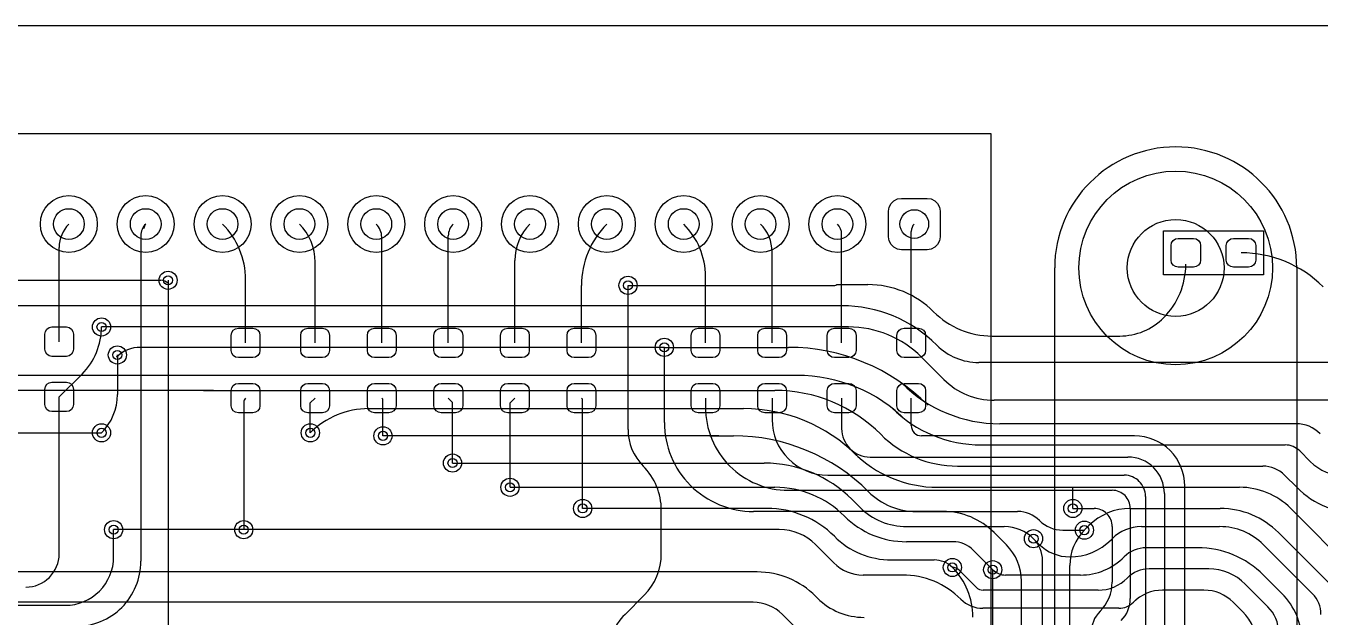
# Model space of a CAD drawing. Header units: millimetres. Extents: x -180 to 205, y -360 to 140.
# Drawn here: x 140 to 182.77, y 117.46 to 137 of the extents above; entities that cross this region are included whole.
import ezdxf

# ---------------------------------------------------------------- set-up
doc = ezdxf.new("R2010")
doc.units = ezdxf.units.MM
for name, color, linetype, lineweight, true_color in [('bordo2', 176, 'Continuous', 25, 0x000080), ('bordo3', 86, 'Continuous', 25, 0x108001), ('livello 1', 216, 'Continuous', 25, 0x800080), ('livello 2', 1, 'Continuous', 25, 0xff0000), ('livello 3', 30, 'Continuous', 25, 0xff7f00)]:
    doc.layers.add(name, color=color, linetype=linetype, lineweight=lineweight, true_color=true_color)

msp = doc.modelspace()

# ---------------------------------------------------------------- linework, layer by layer
at = {"layer": 'bordo2', "flags": 128}
msp.add_lwpolyline([(189, 137), (124.674, 137)], dxfattribs=at)
at = {"layer": 'bordo3'}
for p, q in [((178, 133), (178, 133)), ((174, 105), (174, 129)), ((182, 129), (182, 106.012))]:
    msp.add_line(p, q, dxfattribs=at)
for radius in [3.2, 1.6]:
    msp.add_circle((178, 129), radius, dxfattribs=at)
for start, end in [(90, 180), (0, 90)]:
    msp.add_arc((178, 129), 4, start, end, dxfattribs=at)
at = {"layer": 'livello 1', "color": 163, "true_color": 0x4d7fc4, "flags": 128}
for points in [[(170.21, 130.025), (170.189, 129.894), (170.129, 129.775), (170.035, 129.681), (169.916, 129.621), (169.785, 129.6), (168.935, 129.6), (168.804, 129.621), (168.685, 129.681), (168.591, 129.775), (168.531, 129.894), (168.51, 130.025), (168.51, 130.875), (168.531, 131.006), (168.591, 131.125), (168.685, 131.219), (168.804, 131.279), (168.935, 131.3), (169.785, 131.3), (169.916, 131.279), (170.035, 131.219), (170.129, 131.125), (170.189, 131.006), (170.21, 130.875), (170.21, 130.025)], [(143.8, 130.064), (143.8, 119.303)], [(153.96, 126.522), (153.96, 130.064)], [(166.96, 126.522), (166.96, 130.112)], [(169.26, 126.522), (169.26, 130.209)], [(141.1, 126.562), (141.1, 129.677)], [(151.76, 126.522), (151.76, 130.015)], [(149.56, 126.522), (149.56, 129.195)], [(156.16, 126.522), (156.16, 129.243)], [(164.66, 126.522), (164.66, 129.533)], [(144.7, 128.591), (144.7, 127.75)], [(147.26, 126.522), (147.26, 128.615)], [(158.36, 126.522), (158.36, 128.422)], [(159.9, 123.657), (159.9, 128.424)], [(162.46, 126.522), (162.46, 128.712)], [(144.7, 127.75), (144.7, 117.05)], [(140.863, 126.075), (140.772, 126.093), (140.695, 126.145), (140.643, 126.222), (140.625, 126.312), (140.625, 126.812), (140.643, 126.903), (140.695, 126.98), (140.772, 127.032), (140.863, 127.05), (141.338, 127.05), (141.428, 127.032), (141.505, 126.98), (141.557, 126.903), (141.575, 126.812), (141.575, 126.312), (141.557, 126.222), (141.505, 126.145), (141.428, 126.093), (141.338, 126.075), (140.863, 126.075)], [(147.023, 126.035), (146.932, 126.053), (146.855, 126.105), (146.803, 126.182), (146.785, 126.272), (146.785, 126.772), (146.803, 126.863), (146.855, 126.94), (146.932, 126.992), (147.023, 127.01), (147.498, 127.01), (147.588, 126.992), (147.665, 126.94), (147.717, 126.863), (147.735, 126.772), (147.735, 126.272), (147.717, 126.182), (147.665, 126.105), (147.588, 126.053), (147.498, 126.035), (147.023, 126.035)], [(149.323, 126.035), (149.232, 126.053), (149.155, 126.105), (149.103, 126.182), (149.085, 126.272), (149.085, 126.772), (149.103, 126.863), (149.155, 126.94), (149.232, 126.992), (149.323, 127.01), (149.798, 127.01), (149.888, 126.992), (149.965, 126.94), (150.017, 126.863), (150.035, 126.772), (150.035, 126.272), (150.017, 126.182), (149.965, 126.105), (149.888, 126.053), (149.798, 126.035), (149.323, 126.035)], [(151.523, 126.035), (151.432, 126.053), (151.355, 126.105), (151.303, 126.182), (151.285, 126.272), (151.285, 126.772), (151.303, 126.863), (151.355, 126.94), (151.432, 126.992), (151.523, 127.01), (151.998, 127.01), (152.088, 126.992), (152.165, 126.94), (152.217, 126.863), (152.235, 126.772), (152.235, 126.272), (152.217, 126.182), (152.165, 126.105), (152.088, 126.053), (151.998, 126.035), (151.523, 126.035)], [(153.723, 126.035), (153.632, 126.053), (153.555, 126.105), (153.503, 126.182), (153.485, 126.272), (153.485, 126.772), (153.503, 126.863), (153.555, 126.94), (153.632, 126.992), (153.723, 127.01), (154.198, 127.01), (154.288, 126.992), (154.365, 126.94), (154.417, 126.863), (154.435, 126.772), (154.435, 126.272), (154.417, 126.182), (154.365, 126.105), (154.288, 126.053), (154.198, 126.035), (153.723, 126.035)], [(155.923, 126.035), (155.832, 126.053), (155.755, 126.105), (155.703, 126.182), (155.685, 126.272), (155.685, 126.772), (155.703, 126.863), (155.755, 126.94), (155.832, 126.992), (155.923, 127.01), (156.398, 127.01), (156.488, 126.992), (156.565, 126.94), (156.617, 126.863), (156.635, 126.772), (156.635, 126.272), (156.617, 126.182), (156.565, 126.105), (156.488, 126.053), (156.398, 126.035), (155.923, 126.035)], [(158.123, 126.035), (158.032, 126.053), (157.955, 126.105), (157.903, 126.182), (157.885, 126.272), (157.885, 126.772), (157.903, 126.863), (157.955, 126.94), (158.032, 126.992), (158.123, 127.01), (158.598, 127.01), (158.688, 126.992), (158.765, 126.94), (158.817, 126.863), (158.835, 126.772), (158.835, 126.272), (158.817, 126.182), (158.765, 126.105), (158.688, 126.053), (158.598, 126.035), (158.123, 126.035)], [(162.698, 127.01), (162.788, 126.992), (162.865, 126.94), (162.917, 126.863), (162.935, 126.772), (162.935, 126.272), (162.917, 126.182), (162.865, 126.105), (162.788, 126.053), (162.698, 126.035), (162.223, 126.035), (162.132, 126.053), (162.055, 126.105), (162.003, 126.182), (161.985, 126.272), (161.985, 126.772), (162.003, 126.863), (162.055, 126.94), (162.132, 126.992), (162.223, 127.01), (162.698, 127.01)], [(164.898, 127.01), (164.988, 126.992), (165.065, 126.94), (165.117, 126.863), (165.135, 126.772), (165.135, 126.272), (165.117, 126.182), (165.065, 126.105), (164.988, 126.053), (164.898, 126.035), (164.423, 126.035), (164.332, 126.053), (164.255, 126.105), (164.203, 126.182), (164.185, 126.272), (164.185, 126.772), (164.203, 126.863), (164.255, 126.94), (164.332, 126.992), (164.423, 127.01), (164.898, 127.01)], [(167.198, 127.01), (167.288, 126.992), (167.365, 126.94), (167.417, 126.863), (167.435, 126.772), (167.435, 126.272), (167.417, 126.182), (167.365, 126.105), (167.288, 126.053), (167.198, 126.035), (166.723, 126.035), (166.632, 126.053), (166.555, 126.105), (166.503, 126.182), (166.485, 126.272), (166.485, 126.772), (166.503, 126.863), (166.555, 126.94), (166.632, 126.992), (166.723, 127.01), (167.198, 127.01)], [(169.498, 127.01), (169.588, 126.992), (169.665, 126.94), (169.717, 126.863), (169.735, 126.772), (169.735, 126.272), (169.717, 126.182), (169.665, 126.105), (169.588, 126.053), (169.498, 126.035), (169.023, 126.035), (168.932, 126.053), (168.855, 126.105), (168.803, 126.182), (168.785, 126.272), (168.785, 126.772), (168.803, 126.863), (168.855, 126.94), (168.932, 126.992), (169.023, 127.01), (169.498, 127.01)], [(161.1, 123.896), (161.1, 126.375)], [(143.024, 126.124), (143.024, 124.815)], [(141.855, 125.492), (141.1, 124.737)], [(140.863, 124.25), (140.772, 124.268), (140.695, 124.32), (140.643, 124.397), (140.625, 124.487), (140.625, 124.987), (140.643, 125.078), (140.695, 125.155), (140.772, 125.207), (140.863, 125.225), (141.338, 125.225), (141.428, 125.207), (141.505, 125.155), (141.557, 125.078), (141.575, 124.987), (141.575, 124.487), (141.557, 124.397), (141.505, 124.32), (141.428, 124.268), (141.338, 124.25), (140.863, 124.25)], [(147.023, 124.21), (146.932, 124.228), (146.855, 124.28), (146.803, 124.357), (146.785, 124.447), (146.785, 124.947), (146.803, 125.038), (146.855, 125.115), (146.932, 125.167), (147.023, 125.185), (147.498, 125.185), (147.588, 125.167), (147.665, 125.115), (147.717, 125.038), (147.735, 124.947), (147.735, 124.447), (147.717, 124.357), (147.665, 124.28), (147.588, 124.228), (147.498, 124.21), (147.023, 124.21)], [(149.323, 124.21), (149.232, 124.228), (149.155, 124.28), (149.103, 124.357), (149.085, 124.447), (149.085, 124.947), (149.103, 125.038), (149.155, 125.115), (149.232, 125.167), (149.323, 125.185), (149.798, 125.185), (149.888, 125.167), (149.965, 125.115), (150.017, 125.038), (150.035, 124.947), (150.035, 124.447), (150.017, 124.357), (149.965, 124.28), (149.888, 124.228), (149.798, 124.21), (149.323, 124.21)], [(151.523, 124.21), (151.432, 124.228), (151.355, 124.28), (151.303, 124.357), (151.285, 124.447), (151.285, 124.947), (151.303, 125.038), (151.355, 125.115), (151.432, 125.167), (151.523, 125.185), (151.998, 125.185), (152.088, 125.167), (152.165, 125.115), (152.217, 125.038), (152.235, 124.947), (152.235, 124.447), (152.217, 124.357), (152.165, 124.28), (152.088, 124.228), (151.998, 124.21), (151.523, 124.21)], [(153.723, 124.21), (153.632, 124.228), (153.555, 124.28), (153.503, 124.357), (153.485, 124.447), (153.485, 124.947), (153.503, 125.038), (153.555, 125.115), (153.632, 125.167), (153.723, 125.185), (154.198, 125.185), (154.288, 125.167), (154.365, 125.115), (154.417, 125.038), (154.435, 124.947), (154.435, 124.447), (154.417, 124.357), (154.365, 124.28), (154.288, 124.228), (154.198, 124.21), (153.723, 124.21)], [(155.923, 124.21), (155.832, 124.228), (155.755, 124.28), (155.703, 124.357), (155.685, 124.447), (155.685, 124.947), (155.703, 125.038), (155.755, 125.115), (155.832, 125.167), (155.923, 125.185), (156.398, 125.185), (156.488, 125.167), (156.565, 125.115), (156.617, 125.038), (156.635, 124.947), (156.635, 124.447), (156.617, 124.357), (156.565, 124.28), (156.488, 124.228), (156.398, 124.21), (155.923, 124.21)], [(158.123, 124.21), (158.032, 124.228), (157.955, 124.28), (157.903, 124.357), (157.885, 124.447), (157.885, 124.947), (157.903, 125.038), (157.955, 125.115), (158.032, 125.167), (158.123, 125.185), (158.598, 125.185), (158.688, 125.167), (158.765, 125.115), (158.817, 125.038), (158.835, 124.947), (158.835, 124.447), (158.817, 124.357), (158.765, 124.28), (158.688, 124.228), (158.598, 124.21), (158.123, 124.21)], [(162.698, 125.185), (162.788, 125.167), (162.865, 125.115), (162.917, 125.038), (162.935, 124.947), (162.935, 124.447), (162.917, 124.357), (162.865, 124.28), (162.788, 124.228), (162.698, 124.21), (162.223, 124.21), (162.132, 124.228), (162.055, 124.28), (162.003, 124.357), (161.985, 124.447), (161.985, 124.947), (162.003, 125.038), (162.055, 125.115), (162.132, 125.167), (162.223, 125.185), (162.698, 125.185)], [(164.898, 125.185), (164.988, 125.167), (165.065, 125.115), (165.117, 125.038), (165.135, 124.947), (165.135, 124.447), (165.117, 124.357), (165.065, 124.28), (164.988, 124.228), (164.898, 124.21), (164.423, 124.21), (164.332, 124.228), (164.255, 124.28), (164.203, 124.357), (164.185, 124.447), (164.185, 124.947), (164.203, 125.038), (164.255, 125.115), (164.332, 125.167), (164.423, 125.185), (164.898, 125.185)], [(167.198, 125.185), (167.288, 125.167), (167.365, 125.115), (167.417, 125.038), (167.435, 124.947), (167.435, 124.447), (167.417, 124.357), (167.365, 124.28), (167.288, 124.228), (167.198, 124.21), (166.723, 124.21), (166.632, 124.228), (166.555, 124.28), (166.503, 124.357), (166.485, 124.447), (166.485, 124.947), (166.503, 125.038), (166.555, 125.115), (166.632, 125.167), (166.723, 125.185), (167.198, 125.185)], [(169.498, 125.185), (169.588, 125.167), (169.665, 125.115), (169.717, 125.038), (169.735, 124.947), (169.735, 124.447), (169.717, 124.357), (169.665, 124.28), (169.588, 124.228), (169.498, 124.21), (169.023, 124.21), (168.932, 124.228), (168.855, 124.28), (168.803, 124.357), (168.785, 124.447), (168.785, 124.947), (168.803, 125.038), (168.855, 125.115), (168.932, 125.167), (169.023, 125.185), (169.498, 125.185)], [(141.1, 119.55), (141.1, 124.737)], [(147.2, 124.553), (147.2, 121.45)], [(149.4, 124.537), (149.56, 124.697)], [(149.4, 123.55), (149.4, 124.537)], [(151.8, 124.657), (151.76, 124.697)], [(151.8, 123.45), (151.8, 124.657)], [(154.1, 124.557), (153.96, 124.697)], [(154.1, 122.55), (154.1, 124.557)], [(156, 124.537), (156.16, 124.697)], [(156, 121.75), (156, 124.537)], [(158.4, 124.657), (158.36, 124.697)], [(158.4, 121.05), (158.4, 124.657)], [(162.46, 124.697), (162.46, 124.39)], [(164.66, 124.697), (164.66, 123.99)], [(166.96, 124.697), (166.96, 123.69)], [(169.26, 123.79), (169.26, 124.697)], [(176.639, 123.45), (169.6, 123.45)], [(167.9, 122.75), (176.419, 122.75)], [(166.5, 122.15), (173.8, 122.15)], [(173.8, 122.15), (176.3, 122.15)], [(173.8, 122.15), (174.3, 122.15)], [(165.2, 121.65), (173.3, 121.65)], [(173.3, 121.65), (173.8, 121.65)], [(173.3, 121.65), (175.9, 121.65)], [(177.625, 121.544), (177.625, 112.753)], [(178.3, 114.133), (178.3, 121.789)], [(147.2, 121.45), (147.2, 120.35)], [(174.6, 121.05), (175.3, 121.05)], [(176.5, 121.05), (176.5, 118.074)], [(177, 121.45), (177, 114.598)], [(161, 119.55), (161, 121.001)], [(170.31, 120.95), (164.046, 120.95)], [(142.9, 119.45), (142.9, 120.35)], [(172.405, 119.845), (172, 120.25)], [(175.9, 120.45), (175.9, 118.616)], [(171.952, 114.102), (171.952, 119.025)], [(173.6, 114.177), (173.6, 119.326)], [(174.5, 113.819), (174.5, 119.167)], [(172.9, 113.35), (172.9, 118.65)], [(159.8, 117.55), (160.434, 118.184)], [(112.6, 117.85), (141.3, 117.85)]]:
    msp.add_lwpolyline(points, dxfattribs=at)
for points in [[(141.42, 130.45, 0.19891), (141.1, 129.677)], [(143.96, 130.45, 0.198914), (143.8, 130.064)], [(143.96, 130.45, 0.199028), (143.9, 130.305)], [(147.26, 128.615, 0.198912), (146.5, 130.45)], [(149.56, 129.195, 0.198913), (149.04, 130.45)], [(151.76, 130.015, 0.198915), (151.58, 130.45)], [(154.12, 130.45, 0.198914), (153.96, 130.064)], [(156.66, 130.45, 0.198912), (156.16, 129.243)], [(159.2, 130.45, 0.198912), (158.36, 128.422)], [(162.46, 128.712, 0.198912), (161.74, 130.45)], [(164.66, 129.533, 0.198912), (164.28, 130.45)], [(166.96, 130.112, 0.198913), (166.82, 130.45)], [(169.36, 130.45, 0.19891), (169.26, 130.209)], [(141.855, 125.492, 0.198904), (142.5, 127.05)], [(142.5, 123.55, 0.198911), (143.024, 124.815)], [(147.26, 124.697, 0.198923), (147.2, 124.553)], [(162.46, 124.39, 0.414214), (165.2, 121.65)], [(159.9, 123.657, 0.198912), (160.4, 122.45)], [(161.1, 123.896, 0.414214), (164.046, 120.95)], [(164.66, 123.99, 0.414214), (166.5, 122.15)], [(166.96, 123.69, 0.414214), (167.9, 122.75)], [(169.26, 123.79, 0.414214), (169.6, 123.45)], [(178.3, 121.789, 0.414214), (176.639, 123.45)], [(161, 121.001, 0.198912), (160.4, 122.45)], [(177.625, 121.544, 0.414214), (176.419, 122.75)], [(177, 121.45, 0.414214), (176.3, 122.15)], [(176.5, 121.05, 0.414214), (175.9, 121.65)], [(175.9, 120.45, 0.414214), (175.3, 121.05)], [(172, 120.25, 0.198911), (170.31, 120.95)], [(174.983, 120.333, 0.198916), (174.5, 119.167)], [(172.9, 118.65, 0.198911), (172.405, 119.845)], [(173.6, 119.326, 0.198914), (173.3, 120.05)], [(140, 118.45, 0.414214), (141.1, 119.55)], [(141.3, 117.85, 0.414214), (142.9, 119.45)], [(160.434, 118.184, 0.198912), (161, 119.55)], [(141.647, 117.15, 0.414214), (143.8, 119.303)], [(171.3, 117.459, 0.198911), (170.62, 119.1)], [(175.5, 117.65, 0.198913), (175.9, 118.616)], [(176.2, 117.35, 0.198914), (176.5, 118.074)], [(175.5, 117.65, 0.198914), (175.2, 116.926)], [(159.8, 117.55, 0.198912), (159.2, 116.101)]]:
    msp.add_lwpolyline(points, format="xyb", dxfattribs=at)
at = {"layer": 'livello 1', "color": 163, "true_color": 0x4d7fc4}
for centre in [(141.42, 130.45), (143.96, 130.45), (146.5, 130.45), (149.04, 130.45), (151.58, 130.45), (154.12, 130.45), (156.66, 130.45), (159.2, 130.45), (161.74, 130.45), (164.28, 130.45), (166.82, 130.45)]:
    msp.add_circle(centre, 0.94, dxfattribs=at)
at = {"layer": 'livello 1', "color": 7}
for centre, radius in [((141.42, 130.45), 0.508), ((143.96, 130.45), 0.508), ((146.5, 130.45), 0.508), ((149.04, 130.45), 0.508), ((151.58, 130.45), 0.508), ((154.12, 130.45), 0.508), ((156.66, 130.45), 0.508), ((159.2, 130.45), 0.508), ((161.74, 130.45), 0.508), ((164.28, 130.45), 0.508), ((166.82, 130.45), 0.508), ((169.36, 130.45), 0.475), ((144.7, 128.591), 0.15), ((159.9, 128.424), 0.15), ((142.5, 127.05), 0.15), ((143.024, 126.124), 0.15), ((161.1, 126.375), 0.15), ((142.5, 123.55), 0.15), ((149.4, 123.55), 0.15), ((151.8, 123.45), 0.15), ((154.1, 122.55), 0.15), ((156, 121.75), 0.15), ((158.4, 121.05), 0.15), ((174.6, 121.05), 0.15), ((142.9, 120.35), 0.15), ((147.2, 120.35), 0.15), ((173.3, 120.05), 0.15), ((174.983, 120.333), 0.15), ((170.62, 119.1), 0.15), ((171.952, 119.025), 0.15)]:
    msp.add_circle(centre, radius, dxfattribs=at)
at = {"layer": 'livello 1', "color": 7, "true_color": 0xececec}
for centre in [(144.7, 128.591), (159.9, 128.424), (142.5, 127.05), (161.1, 126.375), (143.024, 126.124), (142.5, 123.55), (149.4, 123.55), (151.8, 123.45), (154.1, 122.55), (156, 121.75), (158.4, 121.05), (174.6, 121.05), (142.9, 120.35), (147.2, 120.35), (174.983, 120.333), (173.3, 120.05), (170.62, 119.1), (171.952, 119.025)]:
    msp.add_circle(centre, 0.3, dxfattribs=at)
at = {"layer": 'livello 2', "color": 22, "true_color": 0xc83434, "flags": 128}
for points in [[(170.21, 130.025), (170.189, 129.894), (170.129, 129.775), (170.035, 129.681), (169.916, 129.621), (169.785, 129.6), (168.935, 129.6), (168.804, 129.621), (168.685, 129.681), (168.591, 129.775), (168.531, 129.894), (168.51, 130.025), (168.51, 130.875), (168.531, 131.006), (168.591, 131.125), (168.685, 131.219), (168.804, 131.279), (168.935, 131.3), (169.785, 131.3), (169.916, 131.279), (170.035, 131.219), (170.129, 131.125), (170.189, 131.006), (170.21, 130.875), (170.21, 130.025)], [(178.821, 129.262), (178.803, 129.172), (178.751, 129.095), (178.674, 129.043), (178.583, 129.025), (178.083, 129.025), (177.992, 129.043), (177.915, 129.095), (177.864, 129.172), (177.846, 129.262), (177.846, 129.737), (177.864, 129.828), (177.915, 129.905), (177.992, 129.957), (178.083, 129.975), (178.583, 129.975), (178.674, 129.957), (178.751, 129.905), (178.803, 129.828), (178.821, 129.737), (178.821, 129.262)], [(180.646, 129.262), (180.628, 129.172), (180.576, 129.095), (180.499, 129.043), (180.408, 129.025), (179.908, 129.025), (179.817, 129.043), (179.74, 129.095), (179.689, 129.172), (179.671, 129.262), (179.671, 129.737), (179.689, 129.828), (179.74, 129.905), (179.817, 129.957), (179.908, 129.975), (180.408, 129.975), (180.499, 129.957), (180.576, 129.905), (180.628, 129.828), (180.646, 129.737), (180.646, 129.262)], [(135.1, 128.591), (144.459, 128.591)], [(159.9, 128.424), (166.738, 128.424)], [(166.8, 128.45), (167.827, 128.45)], [(166.962, 127.75), (130.371, 127.75)], [(142.8, 127.05), (142.5, 127.05)], [(167.186, 127.05), (142.8, 127.05)], [(171.931, 126.75), (176.152, 126.75)], [(161.1, 126.375), (143.786, 126.375)], [(161.1, 126.375), (165.198, 126.375)], [(143.024, 126.108), (143.024, 126.124)], [(170.336, 125.314), (169.6, 126.05)], [(185.396, 125.875), (171.488, 125.875)], [(145.111, 125.45), (136.6, 125.45)], [(165.482, 125.45), (145.111, 125.45)], [(146.2, 124.95), (139.6, 124.95)], [(145.873, 124.95), (146.2, 124.95)], [(146.2, 124.95), (164.754, 124.95)], [(185.396, 124.625), (172, 124.625)], [(151.331, 124.35), (162.6, 124.35)], [(162.6, 124.35), (163.72, 124.35)], [(162.6, 124.35), (162.889, 124.35)], [(181.98, 123.85), (172.188, 123.85)], [(139.2, 123.55), (142.5, 123.55)], [(162.6, 123.45), (151.8, 123.45)], [(162.6, 123.45), (163.385, 123.45)], [(162.9, 123.45), (162.6, 123.45)], [(171.576, 123.15), (181.617, 123.15)], [(182.1, 122.95), (182.448, 122.602)], [(154.1, 122.55), (164.4, 122.55)], [(170.79, 122.45), (180.876, 122.45)], [(181.6, 122.15), (182.009, 121.741)], [(156, 121.75), (164.754, 121.75)], [(170.134, 121.75), (173.7, 121.75)], [(173.7, 121.75), (174, 121.75)], [(174, 121.75), (174.6, 121.75)], [(174.6, 121.75), (180.11, 121.75)], [(174.6, 121.05), (174.6, 121.75)], [(158.402, 121.048), (158.4, 121.05)], [(164.6, 121.048), (158.402, 121.048)], [(167.302, 121.348), (167.556, 121.094)], [(176.5, 121.05), (179.469, 121.05)], [(181.8, 121.05), (183.824, 119.026)], [(169.42, 120.95), (172.776, 120.95)], [(147.2, 120.35), (142.9, 120.35)], [(156.9, 120.35), (147.2, 120.35)], [(164.9, 120.35), (156.9, 120.35)], [(169.111, 120.45), (172.334, 120.45)], [(174.266, 120.333), (174.983, 120.333)], [(174.983, 120.333), (175, 120.35)], [(175, 120.35), (175.134, 120.484)], [(176.866, 120.45), (179.452, 120.45)], [(181.4, 120.25), (183.909, 117.741)], [(166.7, 119.25), (166.095, 119.855)], [(170.634, 119.95), (169.1, 119.95)], [(173.3, 120.05), (173.476, 119.874)], [(175.866, 120.016), (175.9, 120.05)], [(180.9, 119.85), (182.517, 118.233)], [(168.604, 119.35), (170.016, 119.35)], [(171.306, 119.672), (171.952, 119.025)], [(178.727, 119.75), (177.024, 119.75)], [(164.169, 118.95), (138.341, 118.95)], [(171.4, 118.45), (170.842, 119.008)], [(179.093, 119.05), (177.124, 119.05)], [(168.969, 118.85), (167.666, 118.85)], [(174.852, 118.85), (172.376, 118.85)], [(181.046, 117.804), (180.3, 118.55)], [(181.511, 118.239), (180.9, 118.85)], [(166.164, 118.086), (166.1, 118.15)], [(175.434, 118.35), (171.641, 118.35)], [(178.934, 118.35), (177.566, 118.35)], [(162.7, 117.95), (138, 117.95)], [(164.034, 117.95), (162.7, 117.95)], [(176.117, 117.75), (171.624, 117.75)], [(176.6, 117.95), (176.688, 118.037)], [(180.205, 117.645), (179.9, 117.95)], [(166.452, 116.098), (165, 117.55)]]:
    msp.add_lwpolyline(points, dxfattribs=at)
for points in [[(182.868, 128.377, 0.198907), (180.158, 129.5)], [(177.6, 127.35, 0.198911), (178.333, 129.12)], [(144.7, 128.491, 0.19891), (144.459, 128.591)], [(166.738, 128.424, 0.198932), (166.8, 128.45)], [(170, 127.55, 0.198912), (167.827, 128.45)], [(170.1, 126.45, 0.198913), (166.962, 127.75)], [(170, 127.55, 0.198913), (171.931, 126.75)], [(169.6, 126.05, 0.198907), (167.186, 127.05)], [(176.152, 126.75, 0.198912), (177.6, 127.35)], [(143.786, 126.375, 0.198911), (143, 126.05)], [(169.814, 124.464, 0.198913), (165.198, 126.375)], [(170.1, 126.45, 0.198913), (171.488, 125.875)], [(143, 126.05, 0.19889), (143.024, 126.108)], [(169.101, 123.951, 0.198917), (165.482, 125.45)], [(168.251, 123.501, 0.198915), (164.754, 124.95)], [(168.944, 125.194, 0.198914), (172.188, 123.85)], [(170.336, 125.314, 0.198904), (172, 124.625)], [(151.331, 124.35, 0.198913), (149.4, 123.55)], [(167.454, 122.804, 0.198911), (163.72, 124.35)], [(168.623, 124.373, 0.198913), (171.576, 123.15)], [(182.772, 123.522, 0.19891), (181.98, 123.85)], [(167.849, 121.601, 0.198912), (163.385, 123.45)], [(168.252, 123.501, 0.198911), (170.79, 122.45)], [(167.352, 122.902, 0.198912), (170.134, 121.75)], [(182.1, 122.95, 0.19891), (181.617, 123.15)], [(167.302, 121.348, 0.198912), (164.4, 122.55)], [(181.6, 122.15, 0.198914), (180.876, 122.45)], [(182.448, 122.602, 0.198912), (183.6, 122.125)], [(167.052, 120.798, 0.198919), (164.754, 121.75)], [(167.849, 121.601, 0.198903), (169.42, 120.95)], [(181.8, 121.05, 0.198911), (180.11, 121.75)], [(182.009, 121.741, 0.198912), (184.1, 120.875)], [(166.719, 120.131, 0.198906), (164.5, 121.05)], [(167.556, 121.094, 0.198913), (169.111, 120.45)], [(176.5, 121.05, 0.198912), (175.134, 120.484)], [(181.4, 120.25, 0.198913), (179.469, 121.05)], [(167.052, 120.798, 0.198906), (169.1, 119.95)], [(173.5, 120.65, 0.198914), (172.776, 120.95)], [(173.5, 120.65, 0.198909), (174.266, 120.333)], [(166.095, 119.855, 0.198924), (164.9, 120.35)], [(173.3, 120.05, 0.198913), (172.334, 120.45)], [(176.866, 120.45, 0.198913), (175.9, 120.05)], [(180.9, 119.85, 0.198912), (179.452, 120.45)], [(166.719, 120.131, 0.198925), (168.604, 119.35)], [(171.306, 119.672, 0.198913), (170.634, 119.95)], [(173.476, 119.874, 0.198926), (174.5, 119.45)], [(174.5, 119.45, 0.198912), (175.866, 120.016)], [(170.62, 119.1, 0.19891), (170.016, 119.35)], [(174.852, 118.85, 0.198912), (176.3, 119.45)], [(177.024, 119.75, 0.198914), (176.3, 119.45)], [(180.9, 118.85, 0.198912), (178.727, 119.75)], [(166.1, 118.15, 0.198913), (164.169, 118.95)], [(166.7, 119.25, 0.198913), (167.666, 118.85)], [(170.842, 119.008, 0.198986), (170.62, 119.1)], [(171.952, 119.025, 0.198913), (172.376, 118.85)], [(177.124, 119.05, 0.198914), (176.4, 118.75)], [(180.3, 118.55, 0.198912), (179.093, 119.05)], [(170.9, 118.05, 0.198913), (168.969, 118.85)], [(175.434, 118.35, 0.198913), (176.4, 118.75)], [(166.164, 118.086, 0.198912), (167.7, 117.45)], [(171.4, 118.45, 0.19891), (171.641, 118.35)], [(177.566, 118.35, 0.198913), (176.6, 117.95)], [(179.9, 117.95, 0.198913), (178.934, 118.35)], [(182.169, 116.65, 0.198914), (181.511, 118.239)], [(182.8, 117.55, 0.198893), (182.517, 118.233)], [(165, 117.55, 0.198913), (164.034, 117.95)], [(170.9, 118.05, 0.198914), (171.624, 117.75)], [(176.117, 117.75, 0.19891), (176.6, 117.95)], [(176.705, 118.045, 0.198191), (176.688, 118.037)], [(180.7, 116.45, 0.198911), (180.205, 117.645)], [(181.4, 116.95, 0.198928), (181.046, 117.804)]]:
    msp.add_lwpolyline(points, format="xyb", dxfattribs=at)
at = {"layer": 'livello 2', "color": 22, "true_color": 0xc83434}
for centre in [(141.42, 130.45), (143.96, 130.45), (146.5, 130.45), (149.04, 130.45), (151.58, 130.45), (154.12, 130.45), (156.66, 130.45), (159.2, 130.45), (161.74, 130.45), (164.28, 130.45), (166.82, 130.45)]:
    msp.add_circle(centre, 0.94, dxfattribs=at)
at = {"layer": 'livello 2', "color": 7}
for centre, radius in [((141.42, 130.45), 0.508), ((143.96, 130.45), 0.508), ((146.5, 130.45), 0.508), ((149.04, 130.45), 0.508), ((151.58, 130.45), 0.508), ((154.12, 130.45), 0.508), ((156.66, 130.45), 0.508), ((159.2, 130.45), 0.508), ((161.74, 130.45), 0.508), ((164.28, 130.45), 0.508), ((166.82, 130.45), 0.508), ((169.36, 130.45), 0.475), ((144.7, 128.591), 0.15), ((159.9, 128.424), 0.15), ((142.5, 127.05), 0.15), ((143.024, 126.124), 0.15), ((161.1, 126.375), 0.15), ((142.5, 123.55), 0.15), ((149.4, 123.55), 0.15), ((151.8, 123.45), 0.15), ((154.1, 122.55), 0.15), ((156, 121.75), 0.15), ((158.4, 121.05), 0.15), ((174.6, 121.05), 0.15), ((142.9, 120.35), 0.15), ((147.2, 120.35), 0.15), ((173.3, 120.05), 0.15), ((174.983, 120.333), 0.15), ((170.62, 119.1), 0.15), ((171.952, 119.025), 0.15)]:
    msp.add_circle(centre, radius, dxfattribs=at)
at = {"layer": 'livello 2', "color": 7, "true_color": 0xececec}
for centre in [(144.7, 128.591), (159.9, 128.424), (142.5, 127.05), (161.1, 126.375), (143.024, 126.124), (142.5, 123.55), (149.4, 123.55), (151.8, 123.45), (154.1, 122.55), (156, 121.75), (158.4, 121.05), (174.6, 121.05), (142.9, 120.35), (147.2, 120.35), (174.983, 120.333), (173.3, 120.05), (170.62, 119.1), (171.952, 119.025)]:
    msp.add_circle(centre, 0.3, dxfattribs=at)
at = {"layer": 'livello 3', "color": 6, "true_color": 0xff26e2, "flags": 128}
for points in [[(171.9, 133.43), (118.5, 133.43)], [(171.9, 112.23), (171.9, 133.43)], [(177.596, 128.77), (177.596, 130.23)], [(177.596, 130.23), (180.896, 130.23)], [(180.896, 130.23), (180.896, 128.77)], [(180.896, 128.77), (177.596, 128.77)]]:
    msp.add_lwpolyline(points, dxfattribs=at)

doc.saveas('drawing.dxf')
